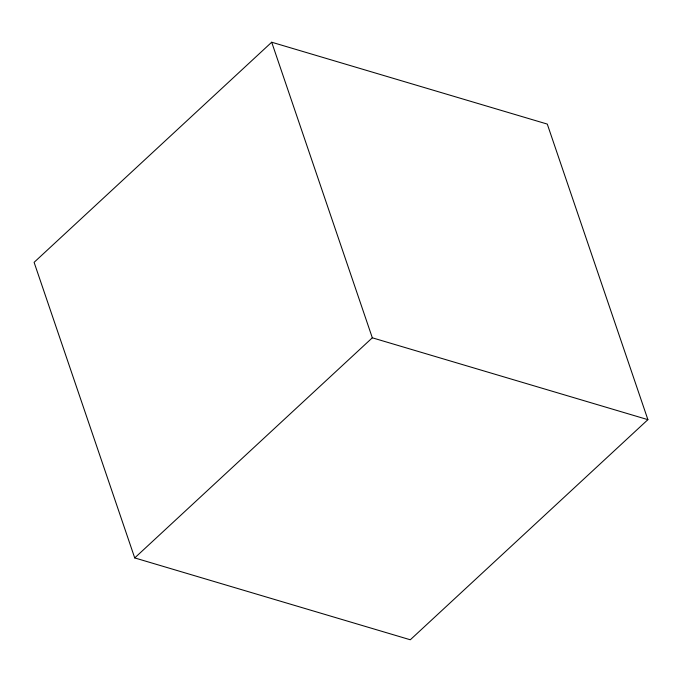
<?xml version="1.0" encoding="UTF-8"?>
<svg xmlns="http://www.w3.org/2000/svg" width="682" height="682" viewBox="0 0 682 682"><rect width="100%" height="100%" fill="white"/><g stroke="black" fill="none" stroke-linecap="round" stroke-linejoin="round"><path stroke-width="1.02" d="M271.7 42.224L34.1 262.34L134.721 557.919L410.3 639.776L647.9 419.66L547.279 124.081L271.7 42.224L372.321 337.803L647.9 419.66M134.721 557.919L372.321 337.803"/></g></svg>
